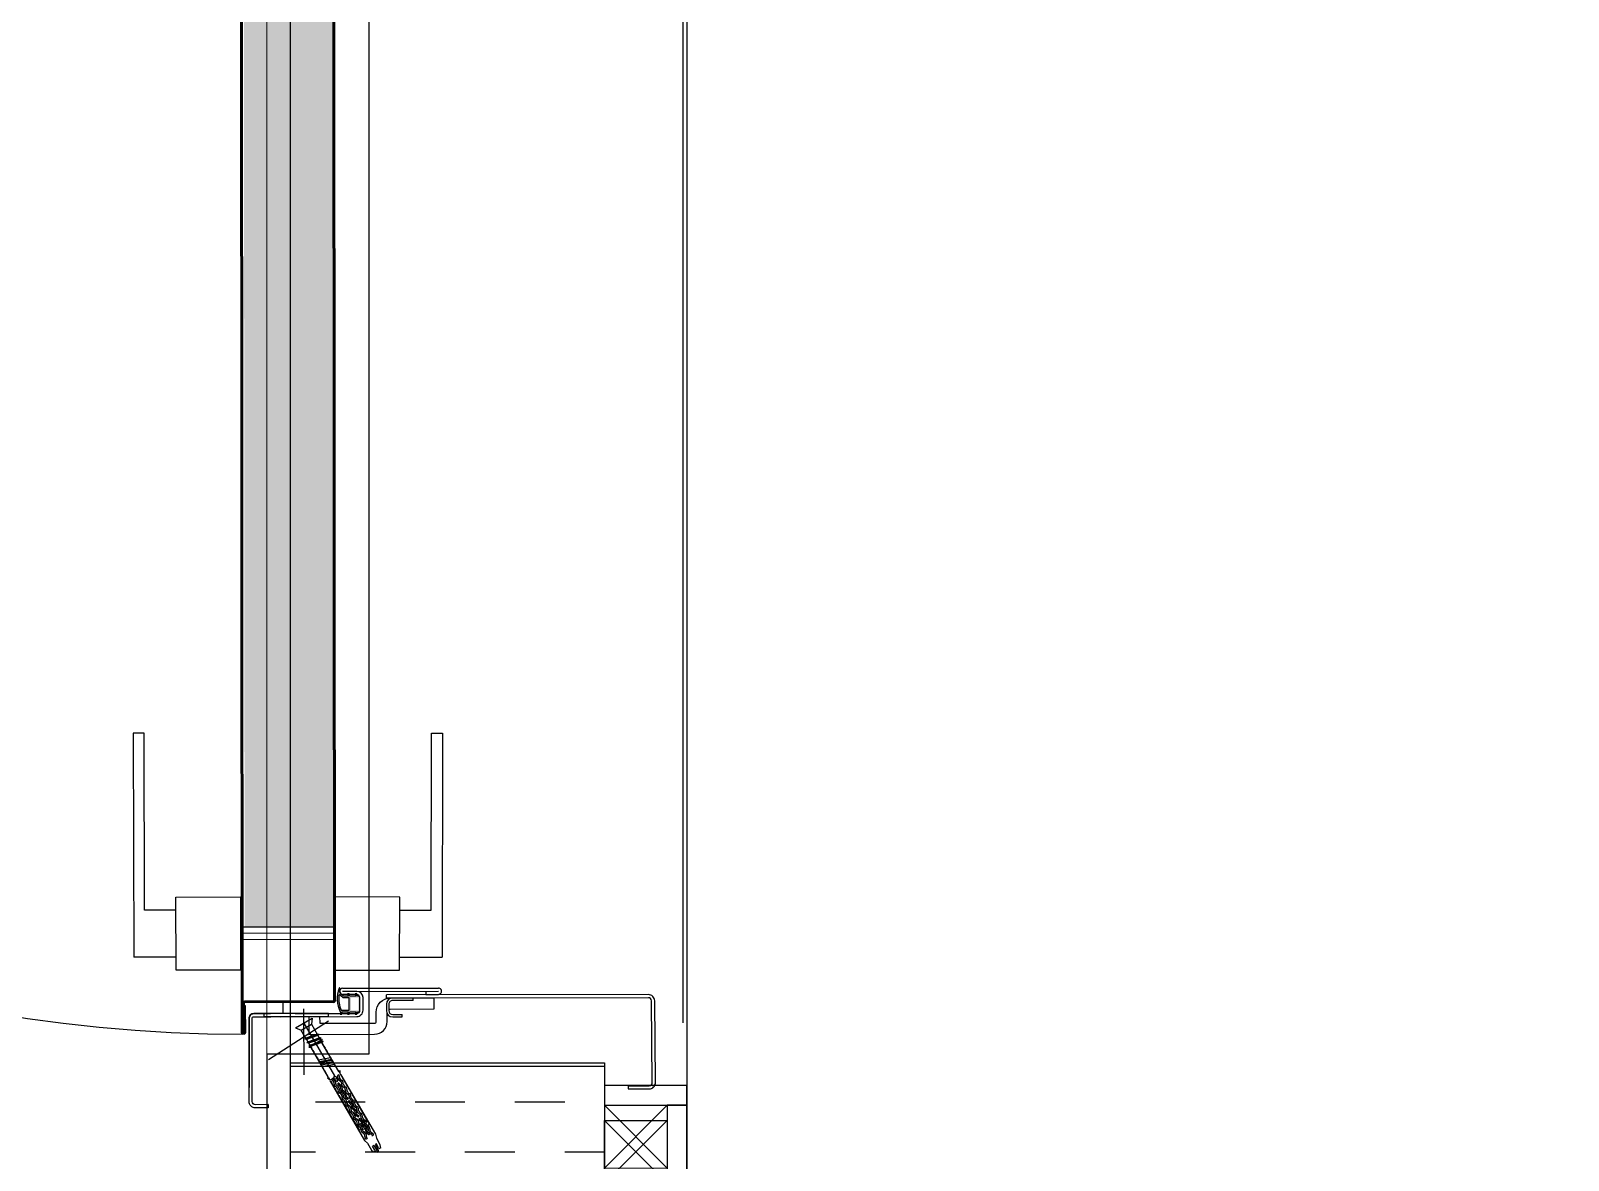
# Model space of a CAD drawing. Extents: x 820 to 5791, y 1495 to 5010.
# Drawn here: x 2377.8 to 2475.8, y 3053 to 3124.9 of the extents above; entities that cross this region are included whole.
import ezdxf

# ---------------------------------------------------------------- set-up
doc = ezdxf.new("R2010")
doc.units = 0
doc.header["$LTSCALE"] = 20
for name, pattern in [('4118-HT-02-300$0$HIDDEN2', [4.7625, 3.175, -1.5875]), ('CACHE', [0.375, 0.25, -0.125]), ('HIDDEN', [0.375, 0.25, -0.125])]:
    doc.linetypes.add(name, pattern=pattern)
for name, color, linetype, lineweight in [('0_YKA_Dim_int', 183, 'CONTINUOUS', 9), ('3_V_Profile_Metal', 141, 'CONTINUOUS', 15), ('_00_TT_PLASTER INTERIOR', 60, 'CONTINUOUS', 0)]:
    doc.layers.add(name, color=color, linetype=linetype, lineweight=lineweight)
for name, color, linetype in [('0_YKA_Hidden_Construction', 251, 'HIDDEN'), ('2_V_Wall', 43, 'CONTINUOUS'), ('2_V_Wall_Cementboard', 240, 'CONTINUOUS'), ('2_V_Wall_Gasblock', 133, 'CONTINUOUS'), ('3_V_Insulation_Sound', 41, 'BATTING'), ('4_V0_Door', 21, 'CONTINUOUS'), ('6_YKA_Furniture_Stainless', 95, 'CONTINUOUS'), ('Kiriş', 7, 'CONTINUOUS')]:
    doc.layers.add(name, color=color, linetype=linetype)
doc.layers.add('_00_TT_AREA', color=140, linetype='CONTINUOUS', plot=False)
doc.linetypes.add('BATTING', pattern='A,0.00254,-2.54,[134,ltypeshp.shx,S=2.54,R=0,X=-2.54,Y=0],-5.08,[134,ltypeshp.shx,S=2.54,R=180,X=2.54,Y=0],-2.54', length=10.16254)

# ---------------------------------------------------------------- blocks, each defined once
blk = doc.blocks.new('mek kap')
at = {"layer": '4_V0_Door'}
h = blk.add_hatch(dxfattribs=at)
h.set_pattern_fill('HEX', color=256, scale=0.2, angle=180.12292)
h.set_pattern_definition([(180.1229154, (782883.1865, 84202.9373), (0.0023594876, -1.0998497322), [0.635, -1.27]), (300.1229154, (782883.1865, 84202.9373), (0.9513180646, 0.5519682423), [0.635, -1.27]), (240.1229154, (782882.5515, 84202.936), (0.9536775522, -0.54788149), [0.635, -1.27])])
h.paths.add_polyline_path([(39328.393, 96833.338), (39243.959, 96833.273), (39243.955, 96827.473), (39328.406, 96827.538)])
h = blk.add_hatch(color=256, dxfattribs=at)
h.paths.add_polyline_path([(39239.566, 96826.196), (39239.716, 96826.232), (39239.716, 96826.129), (39239.566, 96826.094), (39239.566, 96826.033, -0.414214), (39239.466, 96825.933), (39238.666, 96825.931, -0.414214), (39238.566, 96826.031), (39238.566, 96826.091), (39238.416, 96826.126), (39238.416, 96826.229), (39238.566, 96826.194), (39238.565, 96826.58), (39238.415, 96826.615), (39238.415, 96826.717), (39238.565, 96826.683), (39238.564, 96827.058), (39238.414, 96827.093), (39238.414, 96827.196), (39238.564, 96827.161), (39238.564, 96827.181, -0.214438), (39240.07, 96827.261, -0.903143), (39240.054, 96827.203, 0.3182), (39239.564, 96826.966), (39239.565, 96826.685), (39239.715, 96826.72), (39239.715, 96826.618), (39239.565, 96826.582)])
h.paths.add_polyline_path([(39238.715, 96826.606), (39239.415, 96826.608, 0.414214), (39239.465, 96826.658), (39239.464, 96826.99, -0.110986), (39239.621, 96827.186, 0.669875), (39239.596, 96827.274, 0.138351), (39238.664, 96827.119), (39238.665, 96826.656, 0.414214)], flags=16)
h.paths.add_polyline_path([(39238.665, 96826.456), (39238.666, 96826.081, 0.414214), (39238.716, 96826.031), (39239.416, 96826.033, 0.414214), (39239.466, 96826.083), (39239.465, 96826.458, 0.414214), (39239.415, 96826.508), (39238.715, 96826.506, 0.414214)], flags=16)
at = {"layer": '0_YKA_Hidden_Construction', "linetype": '4118-HT-02-300$0$HIDDEN2'}
blk.add_arc((39330.349, 96833.547, 0), 93.199, 89.91151, 180.14734, dxfattribs=at)
at = {"layer": '4_V0_Door'}
for p, q in [((39238.151, 96832.995, 0), (39233.751, 96832.986, 0)), ((39237.15, 96833.307, 0), (39237.15, 96833.387, 0)), ((39237.2, 96833.307, 0), (39237.2, 96833.387, 0)), ((39330.413, 96833.443, 0), (39237.23, 96833.387, 0)), ((39237.23, 96833.307, 0), (39237.23, 96833.387, 0)), ((39237.23, 96833.357, 0), (39239.15, 96833.361, 0)), ((39239.15, 96833.311, 0), (39237.23, 96833.307, 0)), ((39330.393, 96833.543, 0), (39237.25, 96833.487, 0)), ((39330.393, 96833.493, 0), (39237.25, 96833.437, 0)), ((39238.951, 96833.261, 0), (39237.251, 96833.257, 0)), ((39237.251, 96833.207, 0), (39238.951, 96833.211, 0)), ((39238.454, 96831.756, 0), (39238.452, 96832.696, 0)), ((39238.951, 96833.211, 0), (39238.95, 96833.311, 0)), ((39239.163, 96827.592, 0), (39239.15, 96833.311, 0)), ((39239.2, 96833.312, 0), (39239.213, 96827.592, 0)), ((39239.251, 96833.192, 0), (39239.251, 96833.292, 0)), ((39239.263, 96827.592, 0), (39239.251, 96833.192, 0)), ((39239.251, 96832.995, 0), (39239.261, 96832.978, 0)), ((39239.261, 96832.978, 0), (39239.251, 96832.961, 0)), ((39245.875, 96833.546, 0), (39241.225, 96833.536, 0)), ((39243.163, 96827.5, 0), (39243.15, 96833.54, 0)), ((39243.563, 96827.501, 0), (39243.55, 96833.541, 0)), ((39243.963, 96827.502, 0), (39243.95, 96833.542, 0)), ((39232.654, 96831.783, 0), (39232.454, 96831.783, 0)), ((39235.523, 96831.759, 0), (39237.996, 96827.922, 0)), ((39238.453, 96832.056, 0), (39238.273, 96832.055, 0)), ((39238.273, 96832.055, 0), (39238.282, 96827.935, 0)), ((39238.462, 96827.936, 0), (39238.453, 96832.056, 0)), ((39238.255, 96830.999, 0), (39238.254, 96831.615, 0)), ((39238.457, 96830.057, 0), (39238.454, 96831.616, 0)), ((39239.156, 96830.838, 0), (39238.456, 96830.836, 0)), ((39239.256, 96830.795, 0), (39239.266, 96830.778, 0)), ((39239.266, 96830.778, 0), (39239.256, 96830.762, 0)), ((39235.089, 96810.36, 0), (39235.089, 96830.36, 0)), ((39237.536, 96830.04, 0), (39237.395, 96829.676, 0)), ((39237.536, 96830.04, 0), (39238.162, 96828.962, 0)), ((39234.383, 96827.923, 0), (39236.298, 96829.034, 0)), ((39237.849, 96829.501, 0), (39234.5, 96827.558, 0)), ((39234.553, 96829.487, 0), (39238.753, 96829.496, 0)), ((39235.911, 96828.815, 0), (39235.776, 96828.736, 0)), ((39236.012, 96828.873, 0), (39235.997, 96828.865, 0)), ((39236.133, 96828.943, 0), (39236.012, 96828.873, 0)), ((39236.354, 96829.072, 0), (39236.219, 96828.993, 0)), ((39236.323, 96829.179, 0), (39236.298, 96829.034, 0)), ((39236.809, 96828.341, 0), (39236.323, 96829.179, 0)), ((39236.354, 96829.072, 0), (39236.373, 96829.194, 0)), ((39236.605, 96828.348, 0), (39236.354, 96829.072, 0)), ((39236.672, 96828.276, 0), (39236.373, 96829.194, 0)), ((39236.44, 96829.122, 0), (39236.373, 96829.194, 0)), ((39236.495, 96829.153, 0), (39236.44, 96829.122, 0)), ((39236.44, 96829.122, 0), (39236.691, 96828.398, 0)), ((39236.575, 96829.2, 0), (39236.495, 96829.153, 0)), ((39236.575, 96829.2, 0), (39236.594, 96829.322, 0)), ((39236.719, 96828.767, 0), (39236.575, 96829.2, 0)), ((39236.857, 96828.552, 0), (39236.594, 96829.322, 0)), ((39236.662, 96829.25, 0), (39236.594, 96829.322, 0)), ((39236.797, 96829.329, 0), (39236.662, 96829.25, 0)), ((39236.662, 96829.25, 0), (39236.913, 96828.526, 0)), ((39236.826, 96828.476, 0), (39236.719, 96828.767, 0)), ((39236.797, 96829.329, 0), (39236.816, 96829.45, 0)), ((39236.797, 96829.329, 0), (39236.799, 96829.346, 0)), ((39237.048, 96828.605, 0), (39236.797, 96829.329, 0)), ((39237.115, 96828.533, 0), (39236.816, 96829.45, 0)), ((39236.883, 96829.379, 0), (39236.816, 96829.45, 0)), ((39236.883, 96829.379, 0), (39237.395, 96829.676, 0)), ((39237.134, 96828.655, 0), (39236.883, 96829.379, 0)), ((39237.773, 96829.025, 0), (39237.091, 96828.63, 0)), ((39237.395, 96829.676, 0), (39237.773, 96829.025, 0)), ((39238.162, 96828.962, 0), (39237.773, 96829.025, 0)), ((39234.151, 96827.827, 0), (39230.379, 96825.639, 0)), ((39234.14, 96827.787, 0), (39234.005, 96827.709, 0)), ((39234.14, 96827.787, 0), (39234.005, 96827.709, 0)), ((39234.14, 96827.787, 0), (39234.005, 96827.709, 0)), ((39234.005, 96827.709, 0), (39234.14, 96827.787, 0)), ((39234.14, 96827.787, 0), (39234.005, 96827.709, 0)), ((39234.099, 96827.763, 0), (39234.14, 96827.787, 0)), ((39234.226, 96827.837, 0), (39234.361, 96827.915, 0)), ((39234.361, 96827.915, 0), (39234.226, 96827.837, 0)), ((39234.361, 96827.915, 0), (39234.226, 96827.837, 0)), ((39234.226, 96827.837, 0), (39234.361, 96827.915, 0)), ((39234.28, 96827.869, 0), (39234.226, 96827.837, 0)), ((39234.361, 96827.915, 0), (39234.24, 96827.845, 0)), ((39234.265, 96827.888, 0), (39234.337, 96828.002, 0)), ((39234.361, 96827.915, 0), (39234.28, 96827.869, 0)), ((39234.337, 96828.002, 0), (39234.383, 96827.923, 0)), ((39234.447, 96827.965, 0), (39234.583, 96828.044, 0)), ((39234.583, 96828.044, 0), (39234.447, 96827.965, 0)), ((39234.583, 96828.044, 0), (39234.447, 96827.965, 0)), ((39234.583, 96828.044, 0), (39234.447, 96827.965, 0)), ((39234.447, 96827.965, 0), (39234.583, 96828.044, 0)), ((39234.583, 96828.044, 0), (39234.447, 96827.965, 0)), ((39234.669, 96828.094, 0), (39234.804, 96828.172, 0)), ((39234.804, 96828.172, 0), (39234.669, 96828.094, 0)), ((39234.804, 96828.172, 0), (39234.669, 96828.094, 0)), ((39234.669, 96828.094, 0), (39234.804, 96828.172, 0)), ((39234.723, 96828.126, 0), (39234.669, 96828.094, 0)), ((39234.804, 96828.172, 0), (39234.723, 96828.126, 0)), ((39234.756, 96827.28, 0), (39236.671, 96828.392, 0)), ((39234.89, 96828.222, 0), (39235.025, 96828.301, 0)), ((39235.025, 96828.301, 0), (39234.89, 96828.222, 0)), ((39235.025, 96828.301, 0), (39234.89, 96828.222, 0)), ((39235.025, 96828.301, 0), (39234.89, 96828.222, 0)), ((39235.025, 96828.301, 0), (39234.89, 96828.222, 0)), ((39235.025, 96828.301, 0), (39235.028, 96828.318, 0)), ((39235.084, 96828.329, 0), (39235.237, 96827.562, 0)), ((39235.112, 96828.351, 0), (39235.247, 96828.429, 0)), ((39235.247, 96828.429, 0), (39235.112, 96828.351, 0)), ((39235.247, 96828.429, 0), (39235.112, 96828.351, 0)), ((39235.18, 96828.385, 0), (39235.333, 96827.618, 0)), ((39235.244, 96828.422, 0), (39235.397, 96827.655, 0)), ((39235.468, 96828.558, 0), (39235.333, 96828.479, 0)), ((39235.341, 96828.478, 0), (39235.494, 96827.711, 0)), ((39235.405, 96828.515, 0), (39235.558, 96827.748, 0)), ((39235.501, 96828.571, 0), (39235.654, 96827.804, 0)), ((39235.69, 96828.686, 0), (39235.555, 96828.608, 0)), ((39235.555, 96828.608, 0), (39235.69, 96828.686, 0)), ((39235.69, 96828.686, 0), (39235.555, 96828.608, 0)), ((39235.569, 96828.616, 0), (39235.555, 96828.608, 0)), ((39235.69, 96828.686, 0), (39235.569, 96828.616, 0)), ((39235.719, 96827.834, 0), (39235.584, 96827.756, 0)), ((39235.719, 96827.834, 0), (39235.584, 96827.756, 0)), ((39235.719, 96827.834, 0), (39235.584, 96827.756, 0)), ((39235.69, 96828.686, 0), (39235.692, 96828.703, 0)), ((39235.941, 96827.962, 0), (39235.805, 96827.884, 0)), ((39235.941, 96827.962, 0), (39235.805, 96827.884, 0)), ((39235.941, 96827.962, 0), (39235.805, 96827.884, 0)), ((39236.162, 96828.091, 0), (39236.027, 96828.012, 0)), ((39236.383, 96828.219, 0), (39236.248, 96828.141, 0)), ((39236.383, 96828.219, 0), (39236.378, 96828.243, 0)), ((39236.403, 96828.198, 0), (39236.383, 96828.219, 0)), ((39236.605, 96828.348, 0), (39236.47, 96828.269, 0)), ((39236.672, 96828.276, 0), (39236.605, 96828.348, 0)), ((39236.809, 96828.341, 0), (39236.671, 96828.392, 0)), ((39236.672, 96828.276, 0), (39236.691, 96828.398, 0)), ((39236.826, 96828.476, 0), (39236.691, 96828.398, 0)), ((39236.894, 96828.405, 0), (39236.826, 96828.476, 0)), ((39236.867, 96828.512, 0), (39236.849, 96828.583, 0)), ((39236.894, 96828.405, 0), (39236.867, 96828.512, 0)), ((39236.894, 96828.405, 0), (39236.901, 96828.453, 0)), ((39236.901, 96828.453, 0), (39236.913, 96828.526, 0)), ((39237.048, 96828.605, 0), (39236.913, 96828.526, 0)), ((39237.115, 96828.533, 0), (39237.048, 96828.605, 0)), ((39237.115, 96828.533, 0), (39237.134, 96828.655, 0)), ((39238.282, 96827.935, 0), (39238.462, 96827.936, 0)), ((39239.261, 96828.595, 0), (39239.27, 96828.579, 0)), ((39239.27, 96828.579, 0), (39239.261, 96828.562, 0)), ((39234.559, 96827.144, 0), (39230.778, 96824.95, 0)), ((39233.033, 96827.145, 0), (39231.037, 96825.987, 0)), ((39231.366, 96826.178, 0), (39233.033, 96827.145, 0)), ((39233.089, 96826.827, 0), (39233.032, 96826.74, 0)), ((39233.254, 96827.273, 0), (39233.119, 96827.195, 0)), ((39233.254, 96827.273, 0), (39233.119, 96827.195, 0)), ((39233.475, 96827.401, 0), (39233.34, 96827.323, 0)), ((39233.34, 96827.323, 0), (39233.475, 96827.401, 0)), ((39233.475, 96827.401, 0), (39233.34, 96827.323, 0)), ((39233.475, 96827.401, 0), (39233.34, 96827.323, 0)), ((39233.697, 96827.53, 0), (39233.562, 96827.452, 0)), ((39233.697, 96827.53, 0), (39233.562, 96827.452, 0)), ((39233.697, 96827.53, 0), (39233.562, 96827.452, 0)), ((39233.697, 96827.53, 0), (39233.562, 96827.452, 0)), ((39233.656, 96827.506, 0), (39233.697, 96827.53, 0)), ((39233.918, 96827.658, 0), (39233.783, 96827.58, 0)), ((39233.918, 96827.658, 0), (39233.783, 96827.58, 0)), ((39233.918, 96827.658, 0), (39233.783, 96827.58, 0)), ((39233.783, 96827.58, 0), (39233.918, 96827.658, 0)), ((39233.797, 96827.588, 0), (39233.783, 96827.58, 0)), ((39233.918, 96827.658, 0), (39233.797, 96827.588, 0)), ((39233.948, 96826.806, 0), (39233.813, 96826.728, 0)), ((39233.948, 96826.806, 0), (39233.813, 96826.728, 0)), ((39233.948, 96826.806, 0), (39233.813, 96826.728, 0)), ((39233.948, 96826.806, 0), (39233.813, 96826.728, 0)), ((39234.169, 96826.935, 0), (39234.033, 96826.856, 0)), ((39234.169, 96826.935, 0), (39234.034, 96826.856, 0)), ((39234.169, 96826.935, 0), (39234.034, 96826.856, 0)), ((39234.169, 96826.935, 0), (39234.034, 96826.856, 0)), ((39234.169, 96826.935, 0), (39234.034, 96826.856, 0)), ((39234.391, 96827.063, 0), (39234.255, 96826.985, 0)), ((39234.391, 96827.063, 0), (39234.255, 96826.985, 0)), ((39234.391, 96827.063, 0), (39234.255, 96826.985, 0)), ((39234.391, 96827.063, 0), (39234.255, 96826.985, 0)), ((39234.391, 96827.063, 0), (39234.255, 96826.985, 0)), ((39234.266, 96827.771, 0), (39234.318, 96827.681, 0)), ((39234.612, 96827.192, 0), (39234.476, 96827.113, 0)), ((39234.612, 96827.192, 0), (39234.477, 96827.113, 0)), ((39234.612, 96827.192, 0), (39234.477, 96827.113, 0)), ((39234.612, 96827.192, 0), (39234.477, 96827.113, 0)), ((39234.612, 96827.192, 0), (39234.477, 96827.113, 0)), ((39234.612, 96827.192, 0), (39234.477, 96827.113, 0)), ((39234.559, 96827.267, 0), (39234.507, 96827.356, 0)), ((39234.667, 96827.195, 0), (39234.802, 96827.2, 0)), ((39234.833, 96827.32, 0), (39234.698, 96827.242, 0)), ((39234.833, 96827.32, 0), (39234.698, 96827.242, 0)), ((39234.833, 96827.32, 0), (39234.698, 96827.242, 0)), ((39234.833, 96827.32, 0), (39234.698, 96827.242, 0)), ((39234.833, 96827.32, 0), (39234.698, 96827.242, 0)), ((39234.833, 96827.32, 0), (39234.698, 96827.242, 0)), ((39234.802, 96827.2, 0), (39234.756, 96827.28, 0)), ((39235.055, 96827.448, 0), (39234.92, 96827.37, 0)), ((39235.055, 96827.448, 0), (39234.92, 96827.37, 0)), ((39235.055, 96827.448, 0), (39234.92, 96827.37, 0)), ((39235.055, 96827.448, 0), (39234.92, 96827.37, 0)), ((39235.055, 96827.448, 0), (39234.92, 96827.37, 0)), ((39235.276, 96827.577, 0), (39235.141, 96827.499, 0)), ((39235.276, 96827.577, 0), (39235.141, 96827.499, 0)), ((39235.276, 96827.577, 0), (39235.141, 96827.499, 0)), ((39235.276, 96827.577, 0), (39235.141, 96827.499, 0)), ((39235.276, 96827.577, 0), (39235.141, 96827.499, 0)), ((39235.498, 96827.705, 0), (39235.363, 96827.627, 0)), ((39235.498, 96827.705, 0), (39235.363, 96827.627, 0)), ((39235.498, 96827.705, 0), (39235.363, 96827.627, 0)), ((39235.498, 96827.705, 0), (39235.363, 96827.627, 0)), ((39238.463, 96827.636, 0), (39238.466, 96826.196, 0)), ((39239.263, 96827.592, 0), (39328.405, 96827.638, 0)), ((39328.405, 96827.588, 0), (39239.263, 96827.542, 0)), ((39239.276, 96827.492, 0), (39239.263, 96827.492, 0)), ((39239.276, 96827.492, 0), (39328.392, 96827.538, 0)), ((39239.666, 96826.133, 0), (39239.664, 96827.033, 0)), ((39239.866, 96826.133, 0), (39239.864, 96827.033, 0)), ((39240.064, 96827.034, 0), (39240.077, 96820.934, 0)), ((39231.098, 96825.587, 0), (39231.037, 96825.987, 0)), ((39231.66, 96825.479, 0), (39231.282, 96826.129, 0)), ((39233.505, 96826.549, 0), (39231.415, 96825.336, 0)), ((39231.959, 96826.157, 0), (39231.902, 96826.07, 0)), ((39232.003, 96826.08, 0), (39231.955, 96826.023, 0)), ((39233.133, 96826.751, 0), (39233.085, 96826.694, 0)), ((39233.505, 96826.549, 0), (39233.37, 96826.471, 0)), ((39233.726, 96826.678, 0), (39233.591, 96826.599, 0)), ((39233.726, 96826.678, 0), (39233.591, 96826.599, 0)), ((39233.726, 96826.678, 0), (39233.591, 96826.599, 0)), ((39238.666, 96825.931, 0), (39239.466, 96825.933, 0)), ((39239.866, 96826.133, 0), (39239.877, 96820.933, 0)), ((39229.617, 96824.741, 0), (39229.769, 96824.884, 0)), ((39229.761, 96825.194, 0), (39229.647, 96825.06, 0)), ((39229.647, 96825.06, 0), (39229.701, 96824.967, 0)), ((39229.767, 96824.988, 0), (39229.701, 96824.967, 0)), ((39230.196, 96825.447, 0), (39229.761, 96825.194, 0)), ((39229.767, 96824.988, 0), (39230.013, 96825.131, 0)), ((39230.059, 96825.053, 0), (39229.769, 96824.884, 0)), ((39229.769, 96824.884, 0), (39229.821, 96824.795, 0)), ((39230.111, 96824.963, 0), (39229.821, 96824.795, 0)), ((39229.911, 96824.742, 0), (39230.157, 96824.885, 0)), ((39230.059, 96825.053, 0), (39230.013, 96825.131, 0)), ((39230.521, 96824.886, 0), (39230.086, 96824.634, 0)), ((39230.157, 96824.885, 0), (39230.111, 96824.963, 0)), ((39230.379, 96825.639, 0), (39230.196, 96825.447, 0)), ((39230.778, 96824.95, 0), (39230.521, 96824.886, 0)), ((39230.828, 96825.486, 0), (39230.772, 96825.4, 0)), ((39230.872, 96825.41, 0), (39230.824, 96825.353, 0)), ((39231.415, 96825.336, 0), (39231.098, 96825.587, 0)), ((39238.667, 96825.731, 0), (39239.467, 96825.733, 0)), ((39238.755, 96825.731, 0), (39239.378, 96825.732, 0)), ((39229.821, 96824.795, 0), (39229.617, 96824.741, 0)), ((39229.911, 96824.742, 0), (39229.859, 96824.695, 0)), ((39229.913, 96824.602, 0), (39229.859, 96824.695, 0)), ((39229.913, 96824.602, 0), (39230.086, 96824.634, 0)), ((39239.041, 96824.242, 0), (39238.641, 96824.241, 0)), ((39239.441, 96824.243, 0), (39239.641, 96824.244, 0)), ((39239.444, 96823.045, 0), (39239.441, 96824.243, 0)), ((39238.242, 96823.841, 0), (39238.243, 96823.241, 0)), ((39238.243, 96823.241, 0), (39238.393, 96823.241, 0)), ((39238.392, 96823.841, 0), (39238.393, 96823.241, 0)), ((39239.462, 96807.56, 0), (39239.444, 96823.043, 0)), ((39239.295, 96822.548, 0), (39239.445, 96822.548, 0)), ((39238.748, 96821.196, 0), (39239.448, 96821.198, 0)), ((39239.675, 96821.733, 0), (39239.677, 96820.933, 0)), ((39239.875, 96821.733, 0), (39239.675, 96821.733, 0)), ((39233.859, 96808.86, 0), (39233.659, 96808.86, 0)), ((39233.859, 96808.86, 0), (39233.862, 96807.51, 0)), ((39234.062, 96807.311, 0), (39239.262, 96807.359, 0))]:
    blk.add_line(p, q, dxfattribs=at)
at = {"layer": '4_V0_Door', "elevation": 0}
for points in [[(39232.454, 96831.783), (39232.452, 96832.583, -0.414214), (39232.851, 96832.984), (39238.151, 96832.995, -0.414214), (39238.452, 96832.696), (39238.454, 96831.616)], [(39232.654, 96831.783), (39232.652, 96832.583, -0.414214), (39232.852, 96832.784), (39238.152, 96832.795, -0.414214), (39238.252, 96832.695), (39238.254, 96831.615)], [(39238.259, 96829.195), (39237.13, 96829.193), (39237.139, 96824.993, 0.414214), (39237.941, 96824.195), (39238.456, 96824.196)], [(39238.261, 96828.495), (39237.832, 96828.494), (39237.839, 96824.994, 0.414214), (39237.94, 96824.895), (39238.54, 96824.896, -0.414214), (39239.442, 96823.998), (39239.448, 96821.198)], [(39233.659, 96808.86), (39233.662, 96807.51, 0.414214), (39234.062, 96807.111), (39239.263, 96807.159, 0.414214), (39239.662, 96807.56), (39239.641, 96824.244)], [(39239.295, 96822.548), (39239.292, 96823.843, 0.414214), (39239.041, 96824.092), (39238.641, 96824.091)], [(39238.717, 96824.092, -0.124941), (39238.742, 96823.996), (39238.748, 96821.196)]]:
    blk.add_lwpolyline(points, format="xyb", dxfattribs=at)
for points in [[(39238.255, 96830.999), (39238.266, 96826.13)], [(39238.457, 96830.057), (39238.466, 96826.115)]]:
    blk.add_lwpolyline(points, dxfattribs=at)
for points in [[(39239.715, 96826.72), (39239.565, 96826.685), (39239.564, 96826.966, -0.3182), (39240.054, 96827.203, 0.903143), (39240.07, 96827.261, 0.214438), (39238.564, 96827.181), (39238.564, 96827.161), (39238.414, 96827.196), (39238.414, 96827.093), (39238.564, 96827.058), (39238.565, 96826.683), (39238.415, 96826.717), (39238.415, 96826.615), (39238.565, 96826.58), (39238.566, 96826.194), (39238.416, 96826.229), (39238.416, 96826.126), (39238.566, 96826.091), (39238.566, 96826.031, 0.414214), (39238.666, 96825.931), (39239.466, 96825.933, 0.414214), (39239.566, 96826.033), (39239.566, 96826.094), (39239.716, 96826.129), (39239.716, 96826.232), (39239.566, 96826.196), (39239.565, 96826.582), (39239.715, 96826.618)], [(39239.596, 96827.274, 0.138351), (39238.664, 96827.119), (39238.665, 96826.656, 0.414214), (39238.715, 96826.606), (39239.415, 96826.608, 0.414214), (39239.465, 96826.658), (39239.464, 96826.99, -0.110986), (39239.621, 96827.186, 0.669875)]]:
    blk.add_lwpolyline(points, format="xyb", close=True, dxfattribs=at)
at = {"layer": '4_V0_Door'}
blk.add_circle((39234.362, 96827.508, 0), 0.0973, dxfattribs=at)
for centre, radius, start, end in [((39237.25, 96833.387, 0), 0.1, 90.12292, 180.12292), ((39237.25, 96833.307, 0), 0.1, 180.12292, 270.12292), ((39237.25, 96833.387, 0), 0.05, 90.12292, 180.12292), ((39237.25, 96833.307, 0), 0.05, 180.12292, 270.12292), ((39238.152, 96832.695, 0), 0.3, 0.12292, 90.12292), ((39239.151, 96833.291, 0), 0.1, 0.12292, 90.12292), ((39239.15, 96833.311, 0), 0.05, 0.12292, 90.12292), ((39234.191, 96827.89, 0), 0.0745, 237.95865, 358.51796), ((39232.632, 96826.755, 0), 0.0656, 62.4994, 176.37393), ((39232.658, 96827.193, 0), 0.38, 270.68412, 329.96324), ((39232.71, 96827.104, 0), 0.38, 270.68412, 329.96324), ((39233.052, 96826.999, 0), 0.0656, 62.4994, 176.37393), ((39233.104, 96826.909, 0), 0.0656, 62.4994, 176.37393), ((39233.078, 96827.437, 0), 0.38, 270.68412, 329.96324), ((39233.155, 96826.823, 0), 0.0656, 62.4994, 176.37393), ((39233.199, 96826.746, 0), 0.0656, 62.4994, 176.37393), ((39233.13, 96827.348, 0), 0.38, 270.68412, 329.96324), ((39233.18, 96827.261, 0), 0.38, 270.68412, 329.96324), ((39233.224, 96827.185, 0), 0.38, 270.68412, 329.96324), ((39233.628, 96826.49, 0), 0.38, 90.28259, 149.56171), ((39233.473, 96827.243, 0), 0.0656, 62.4994, 176.37393), ((39233.525, 96827.153, 0), 0.0656, 62.4994, 176.37393), ((39233.499, 96827.681, 0), 0.38, 270.68412, 329.96324), ((39233.575, 96827.067, 0), 0.0656, 62.4994, 176.37393), ((39233.619, 96826.99, 0), 0.0656, 62.4994, 176.37393), ((39233.55, 96827.592, 0), 0.38, 270.68412, 329.96324), ((39233.601, 96827.505, 0), 0.38, 270.68412, 329.96324), ((39233.655, 96826.929, 0), 0.0656, 243.8719, 357.74643), ((39233.645, 96827.429, 0), 0.38, 270.68412, 329.96324), ((39233.707, 96826.84, 0), 0.0656, 243.8719, 357.74643), ((39234.048, 96826.734, 0), 0.38, 90.28259, 149.56171), ((39234.1, 96826.645, 0), 0.38, 90.28259, 149.56171), ((39233.893, 96827.487, 0), 0.0656, 62.4994, 176.37393), ((39233.945, 96827.397, 0), 0.0656, 62.4994, 176.37393), ((39233.919, 96827.925, 0), 0.38, 270.68412, 336.00519), ((39233.977, 96827.291, 0), 0.0525, 267.05204, 153.19379), ((39233.971, 96827.836, 0), 0.38, 270.68412, 336.00519), ((39234.075, 96827.173, 0), 0.0656, 243.8719, 357.74643), ((39234.127, 96827.084, 0), 0.0656, 243.8719, 357.74643), ((39234.469, 96826.978, 0), 0.38, 84.24064, 149.56171), ((39234.236, 96827.39, 0), 0.0921, 89.88033, 194.13514), ((39234.21, 96827.433, 0), 0.0921, 226.11069, 330.3655), ((39234.52, 96826.889, 0), 0.38, 84.24064, 149.56171), ((39234.632, 96827.13, 0), 0.0745, 61.72787, 168.9113), ((39239.263, 96827.592, 0), 0.1, 180.12292, 270.12292), ((39239.263, 96827.592, 0), 0.05, 180.12292, 270.12292), ((39239.864, 96827.033, 0), 0.2, 90.12292, 180.12292), ((39239.864, 96827.033, 0), 0.2, 0.12292, 90.12292), ((39230.955, 96825.782, 0), 0.0656, 62.4994, 176.37393), ((39230.981, 96826.22, 0), 0.38, 270.68412, 329.96324), ((39231.033, 96826.131, 0), 0.38, 270.68412, 329.96324), ((39231.707, 96825.94, 0), 0.464, 156.02172, 264.22411), ((39231.375, 96826.026, 0), 0.0656, 62.4994, 176.37393), ((39231.34, 96826.165, 0), 0.38, 270.68412, 329.96324), ((39231.427, 96825.936, 0), 0.0656, 62.4994, 176.37393), ((39231.384, 96826.088, 0), 0.38, 270.68412, 329.96324), ((39231.401, 96826.464, 0), 0.38, 270.68412, 329.96324), ((39231.453, 96826.375, 0), 0.38, 270.68412, 329.96324), ((39231.951, 96825.517, 0), 0.38, 90.28259, 149.56171), ((39231.716, 96825.951, 0), 0.0525, 267.05204, 153.19379), ((39231.796, 96826.27, 0), 0.0656, 62.4994, 176.37393), ((39231.848, 96826.18, 0), 0.0656, 62.4994, 176.37393), ((39231.822, 96826.708, 0), 0.38, 270.68412, 329.96324), ((39231.917, 96826.033, 0), 0.0394, 111.63521, 345.03205), ((39231.874, 96826.619, 0), 0.38, 270.68412, 329.96324), ((39231.978, 96825.956, 0), 0.0656, 243.8719, 357.74643), ((39232.024, 96826.152, 0), 0.0656, 62.4994, 176.37393), ((39232.03, 96825.867, 0), 0.0656, 243.8719, 357.74643), ((39232.068, 96826.076, 0), 0.0656, 62.4994, 176.37393), ((39232.371, 96825.761, 0), 0.38, 90.28259, 149.56171), ((39232.05, 96826.591, 0), 0.38, 270.68412, 329.96324), ((39232.423, 96825.672, 0), 0.38, 90.28259, 149.56171), ((39232.094, 96826.515, 0), 0.38, 270.68412, 329.96324), ((39232.216, 96826.514, 0), 0.0656, 62.4994, 176.37393), ((39232.268, 96826.424, 0), 0.0656, 62.4994, 176.37393), ((39232.242, 96826.952, 0), 0.38, 270.68412, 329.96324), ((39232.294, 96826.863, 0), 0.38, 270.68412, 329.96324), ((39232.398, 96826.2, 0), 0.0656, 243.8719, 357.74643), ((39232.445, 96826.396, 0), 0.0656, 62.4994, 176.37393), ((39232.45, 96826.111, 0), 0.0656, 243.8719, 357.74643), ((39232.489, 96826.32, 0), 0.0656, 62.4994, 176.37393), ((39232.792, 96826.005, 0), 0.38, 90.28259, 149.56171), ((39232.47, 96826.835, 0), 0.38, 270.68412, 329.96324), ((39232.844, 96825.916, 0), 0.38, 90.28259, 149.56171), ((39232.515, 96826.759, 0), 0.38, 270.68412, 329.96324), ((39232.684, 96826.665, 0), 0.0656, 62.4994, 176.37393), ((39232.814, 96826.441, 0), 0.0656, 243.8719, 357.74643), ((39232.846, 96826.621, 0), 0.0525, 267.05204, 153.19379), ((39232.866, 96826.352, 0), 0.0656, 243.8719, 357.74643), ((39233.207, 96826.246, 0), 0.38, 90.28259, 149.56171), ((39233.259, 96826.157, 0), 0.38, 90.28259, 149.56171), ((39233.047, 96826.704, 0), 0.0394, 111.63521, 345.03205), ((39233.234, 96826.685, 0), 0.0656, 243.8719, 357.74643), ((39233.286, 96826.596, 0), 0.0656, 243.8719, 357.74643), ((39233.68, 96826.401, 0), 0.38, 90.28259, 149.56171), ((39238.666, 96826.131, 0), 0.4, 180.12292, 270.12292), ((39238.666, 96826.131, 0), 0.2, 180.12292, 270.12292), ((39239.466, 96826.133, 0), 0.2, 270.12292, 0.12292), ((39239.466, 96826.133, 0), 0.4, 270.12292, 0.12292), ((39230.523, 96825.514, 0), 0.0614, 152.68143, 267.5644), ((39230.534, 96825.538, 0), 0.0656, 62.4994, 176.37393), ((39230.586, 96825.448, 0), 0.0656, 62.4994, 176.37393), ((39230.56, 96825.976, 0), 0.38, 270.68412, 329.96324), ((39230.612, 96825.887, 0), 0.38, 270.68412, 329.96324), ((39230.745, 96825.139, 0), 0.0635, 155.5473, 264.69853), ((39230.716, 96825.224, 0), 0.0656, 243.8719, 357.74643), ((39230.768, 96825.135, 0), 0.0656, 243.8719, 357.74643), ((39230.786, 96825.363, 0), 0.0394, 111.63521, 345.03205), ((39231.11, 96825.029, 0), 0.38, 90.28259, 149.56171), ((39230.894, 96825.482, 0), 0.0656, 62.4994, 176.37393), ((39231.162, 96824.94, 0), 0.38, 90.28259, 149.56171), ((39230.938, 96825.406, 0), 0.0656, 62.4994, 176.37393), ((39230.919, 96825.921, 0), 0.38, 270.68412, 329.96324), ((39231.007, 96825.692, 0), 0.0656, 62.4994, 176.37393), ((39230.964, 96825.844, 0), 0.38, 270.68412, 329.96324), ((39231.137, 96825.468, 0), 0.0656, 243.8719, 357.74643), ((39231.189, 96825.379, 0), 0.0656, 243.8719, 357.74643), ((39231.53, 96825.273, 0), 0.38, 90.28259, 149.56171), ((39231.314, 96825.726, 0), 0.0656, 62.4994, 176.37393), ((39231.582, 96825.184, 0), 0.38, 90.28259, 149.56171), ((39231.358, 96825.65, 0), 0.0656, 62.4994, 176.37393), ((39231.557, 96825.712, 0), 0.0656, 243.8719, 357.74643), ((39231.609, 96825.623, 0), 0.0656, 243.8719, 357.74643), ((39232.003, 96825.428, 0), 0.38, 90.28259, 149.56171), ((39238.642, 96823.841, 0), 0.4, 90.12292, 180.12292), ((39238.642, 96823.841, 0), 0.25, 90.12292, 180.12292), ((39239.042, 96823.842, 0), 0.4, 0.12292, 90.12292), ((39239.877, 96820.933, 0), 0.2, 180.12292, 0.12292), ((39234.062, 96807.511, 0), 0.2, 180.12292, 270.12292), ((39239.262, 96807.559, 0), 0.2, 270.12292, 0.12292)]:
    blk.add_arc(centre, radius, start, end, dxfattribs=at)
at = {"layer": '6_YKA_Furniture_Stainless'}
for p, q in [((39256.31, 96840.368, 0), (39242.035, 96840.338, 0)), ((39242.041, 96837.638, 0), (39242.035, 96840.338, 0)), ((39245.037, 96839.644, 0), (39256.312, 96839.668, 0)), ((39245.041, 96837.644, 0), (39245.037, 96839.644, 0)), ((39256.312, 96839.668, 0), (39256.31, 96840.368, 0)), ((39241.216, 96837.636, 0), (39245.866, 96837.646, 0)), ((39241.225, 96833.536, 0), (39241.216, 96837.636, 0)), ((39245.866, 96837.646, 0), (39245.875, 96833.546, 0)), ((39241.225, 96827.504, 0), (39241.216, 96823.404, 0)), ((39245.866, 96823.394, 0), (39245.875, 96827.494, 0)), ((39241.216, 96823.404, 0), (39245.866, 96823.394, 0)), ((39242.041, 96823.402, 0), (39242.035, 96820.702, 0)), ((39245.041, 96823.396, 0), (39245.037, 96821.396, 0)), ((39245.037, 96821.396, 0), (39256.312, 96821.372, 0)), ((39256.312, 96821.372, 0), (39256.31, 96820.672, 0)), ((39256.31, 96820.672, 0), (39242.035, 96820.702, 0))]:
    blk.add_line(p, q, dxfattribs=at)

msp = doc.modelspace()

# ---------------------------------------------------------------- hatches: boundary and pattern name
at = {"layer": '2_V_Wall_Gasblock'}
h = msp.add_hatch(dxfattribs=at)
h.set_pattern_fill('DASH', color=256, style=0)
h.set_pattern_definition([(0, (5091.543, -4769.65), (3.175, 3.175), [3.175, -3.175])])
h.paths.add_polyline_path([(2394.377, 3059.208), (2414.377, 3059.208), (2414.377, 2931.544), (2394.377, 2931.544)])

# ---------------------------------------------------------------- linework, layer by layer
at = {"layer": '2_V_Wall'}
msp.add_lwpolyline([(2394.377, 3059.208), (2414.377, 3059.208), (2414.377, 2931.544), (2394.377, 2931.544)], close=True, dxfattribs=at)
at = {"layer": '2_V_Wall_Cementboard'}
for points in [[(2414.377, 3056.512), (2419.627, 3056.512), (2419.627, 3057.762), (2414.377, 3057.762)], [(2418.377, 2937.796), (2419.627, 2937.796), (2419.627, 3056.51), (2418.377, 3056.51)]]:
    msp.add_lwpolyline(points, close=True, dxfattribs=at)
at = {"layer": '3_V_Insulation_Sound', "linetype": 'Continuous'}
msp.add_lwpolyline([(2418.377, 3011.545), (2414.377, 3011.545), (2414.377, 3055.545), (2418.377, 3055.545)], close=True, dxfattribs=at)
at = {"layer": '3_V_Profile_Metal'}
for points in [[(2414.377, 3056.51), (2414.377, 3052.51), (2418.377, 3052.51), (2418.377, 3056.51), (2414.377, 3056.51), (2418.377, 3052.51), (2414.377, 3052.51), (2418.377, 3056.51)], [(2414.377, 3055.545), (2414.377, 3051.545), (2418.377, 3051.545), (2418.377, 3055.545), (2414.377, 3055.545), (2418.377, 3051.545), (2414.377, 3051.545), (2418.377, 3055.545)]]:
    msp.add_lwpolyline(points, dxfattribs=at)
at = {"layer": '_00_TT_AREA'}
msp.add_lwpolyline([(2419.627, 3567.795), (2419.627, 2937.796), (2475.877, 2937.796), (2475.877, 2932.798), (2662.149, 2932.798), (2662.149, 2998.048), (2723.337, 2998.048), (2723.337, 3067.212), (2730.276, 3067.212), (2730.276, 3161.738), (2729.391, 3161.738), (2729.391, 3166.686), (2723.339, 3166.686), (2723.337, 3220.405)], dxfattribs=at)
msp.add_lwpolyline([(2392.877, 3059.768), (2392.877, 2928.046), (2086.144, 2928.046), (2086.165, 3180.149), (2392.897, 3180.149), (2392.877, 3156.768), (2399.377, 3156.768), (2399.377, 3059.768)], close=True, dxfattribs=at)
at = {"layer": '_00_TT_PLASTER INTERIOR'}
for points in [[(2086.144, 3485.268), (2086.144, 2928.046), (2392.877, 2928.046), (2392.877, 3467.294)], [(2394.377, 3159.768), (2392.877, 3159.768), (2392.877, 2928.046), (2086.144, 2928.046), (2086.165, 3180.149), (2392.897, 3180.149), (2392.877, 3156.768), (2394.377, 3156.768)]]:
    msp.add_lwpolyline(points, dxfattribs=at)
at = {"layer": 'Kiriş', "color": 4, "linetype": 'CACHE', "lineweight": -3, "ltscale": 50}
msp.add_lwpolyline([(2394.377, 3686.768), (2419.377, 3686.768), (2419.377, 2931.544), (2394.377, 2931.544)], close=True, dxfattribs=at)

# ---------------------------------------------------------------- block references
at = {"layer": '0_YKA_Dim_int', "rotation": 89.99999999999991}
msp.add_blockref('mek kap', (99224.736, -36176.105, 0), dxfattribs=at)

doc.saveas('drawing.dxf')
